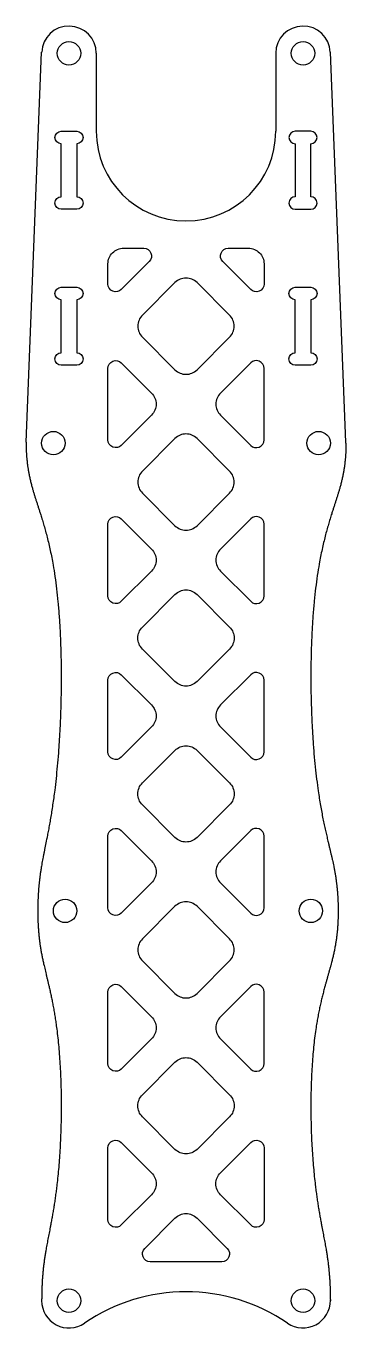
# Model space of a CAD drawing. Header units: millimetres. Extents: x -20 to 21, y -84 to 83.
import ezdxf

# ---------------------------------------------------------------- set-up
doc = ezdxf.new("R2010")
doc.units = ezdxf.units.MM
doc.layers.get('0').update_dxf_attribs({"linetype": 'CONTINUOUS'})

msp = doc.modelspace()

# ---------------------------------------------------------------- linework, layer by layer
for p, q in [((-20.5, 30.14), (-18.5, 80.14)), ((-11.5, 80), (-11.5, 70)), ((11.5, 80), (11.5, 70)), ((20.5, 30.14), (18.5, 80.14))]:
    msp.add_line(p, q)
for points in [[(-14, 68.4), (-14, 61.6, -1), (-14, 60), (-16, 60, -1), (-16, 61.6), (-16, 68.4, -1), (-16, 70), (-15, 70), (-14, 70, -1)], [(16, 70), (15, 70), (14, 70, 1), (14, 68.4), (14, 61.6, 1), (14, 60), (16, 60, 1), (16, 61.6), (16, 68.4, 1)], [(-4.71, 53.29), (-8.29, 49.71, -0.668179), (-10, 50.41), (-10, 53, -0.414214), (-8, 55), (-5.41, 55, -0.668179)], [(8.29, 49.71), (4.71, 53.29, -0.668179), (5.41, 55), (8, 55, -0.414214), (10, 53), (10, 50.41, -0.668179)], [(-1.41, 50.59), (-5.59, 46.41, 0.414214), (-5.59, 43.59), (-1.41, 39.41, 0.414214), (1.41, 39.41), (5.59, 43.59, 0.414214), (5.59, 46.41), (1.41, 50.59, 0.414214)], [(-16, 50), (-15, 50), (-14, 50, -1), (-14, 48.4), (-14, 41.6, -1), (-14, 40), (-16, 40, -1), (-16, 41.6), (-16, 48.4, -1)], [(16, 41.6, -1), (16, 40), (14, 40, -1), (14, 41.6), (14, 48.4, -1), (14, 50), (15, 50), (16, 50, -1), (16, 48.4)], [(-4.41, 33.59), (-8.29, 29.71, -0.668179), (-10, 30.41), (-10, 39.59, -0.668179), (-8.29, 40.29), (-4.41, 36.41, -0.414214)], [(4.41, 33.59), (8.29, 29.71, 0.668179), (10, 30.41), (10, 39.59, 0.668179), (8.29, 40.29), (4.41, 36.41, 0.414214)], [(-1.41, 30.59), (-5.59, 26.41, 0.414214), (-5.59, 23.59), (-1.41, 19.41, 0.414214), (1.41, 19.41), (5.59, 23.59, 0.414214), (5.59, 26.41), (1.41, 30.59, 0.414214)], [(-4.41, 13.59), (-8.29, 9.71, -0.668179), (-10, 10.41), (-10, 19.59, -0.668179), (-8.29, 20.29), (-4.41, 16.41, -0.414214)], [(4.41, 13.59), (8.29, 9.71, 0.668179), (10, 10.41), (10, 19.59, 0.668179), (8.29, 20.29), (4.41, 16.41, 0.414214)], [(1.41, 10.59), (5.59, 6.41, -0.414214), (5.59, 3.59), (1.41, -0.59, -0.414214), (-1.41, -0.59), (-5.59, 3.59, -0.414214), (-5.59, 6.41), (-1.41, 10.59, -0.414214)], [(-8.29, 0.29), (-4.41, -3.59, -0.414214), (-4.41, -6.41), (-8.29, -10.29, -0.668179), (-10, -9.59), (-10, -0.41, -0.668179)], [(4.41, -6.41), (8.29, -10.29, 0.668179), (10, -9.59), (10, -0.41, 0.668179), (8.29, 0.29), (4.41, -3.59, 0.414214)], [(1.41, -9.41), (5.59, -13.59, -0.414214), (5.59, -16.41), (1.41, -20.59, -0.414214), (-1.41, -20.59), (-5.59, -16.41, -0.414214), (-5.59, -13.59), (-1.41, -9.41, -0.414214)], [(-4.41, -26.41), (-8.29, -30.29, -0.668179), (-10, -29.59), (-10, -20.41, -0.668179), (-8.29, -19.71), (-4.41, -23.59, -0.414214)], [(8.29, -19.71), (4.41, -23.59, 0.414214), (4.41, -26.41), (8.29, -30.29, 0.668179), (10, -29.59), (10, -20.41, 0.668179)], [(-1.41, -29.41), (-5.59, -33.59, 0.414214), (-5.59, -36.41), (-1.41, -40.59, 0.414214), (1.41, -40.59), (5.59, -36.41, 0.414214), (5.59, -33.59), (1.41, -29.41, 0.414214)], [(-8.29, -39.71), (-4.41, -43.59, -0.414214), (-4.41, -46.41), (-8.29, -50.29, -0.668179), (-10, -49.59), (-10, -40.41, -0.668179)], [(4.41, -46.41), (8.29, -50.29, 0.668179), (10, -49.59), (10, -40.41, 0.668179), (8.29, -39.71), (4.41, -43.59, 0.414214)], [(1.41, -49.41), (5.59, -53.59, -0.414214), (5.59, -56.41), (1.41, -60.59, -0.414214), (-1.41, -60.59), (-5.59, -56.41, -0.414214), (-5.59, -53.59), (-1.41, -49.41, -0.414214)], [(-10, -69.59), (-10, -60.41, -0.668179), (-8.29, -59.71), (-4.41, -63.59, -0.414214), (-4.41, -66.41), (-8.29, -70.29, -0.668179)], [(10, -60.41), (10, -69.59, -0.668179), (8.29, -70.29), (4.41, -66.41, -0.414214), (4.41, -63.59), (8.29, -59.71, -0.668179)], [(4.59, -75), (-4.59, -75, -0.668179), (-5.29, -73.29), (-1.41, -69.41, -0.414214), (1.41, -69.41), (5.29, -73.29, -0.668179)]]:
    msp.add_lwpolyline(points, format="xyb", close=True)
for centre in [(-15, 80), (15, 80), (-17, 30), (17, 30), (-15.5, -30), (16, -30), (-15, -80), (15, -80)]:
    msp.add_circle(centre, 1.5)
for centre, radius, start, end in [((-15, 80), 3.5, 0, 177.7094), ((15, 80), 3.5, 2.2906, 180), ((0, 70), 11.5, 180, 360), ((-17, 30), 3.5, 177.7093, 182.9056), ((17, 30), 3.5, 0, 2.2906), ((-15.5, -30), 3.5, 180, 180), ((16, -30), 3.5, 360, 360), ((-15, -80), 3.5, 179.9642, 304.4744), ((0, -101.85), 23, 55.5256, 124.4744), ((15, -80), 3.5, -124.4744, 0.8032)]:
    msp.add_arc(centre, radius, start, end)
for points in [[(-20.5, 30.14), (-20.5, 29.12), (-20.4, 27.22), (-19.98, 24.75), (-18.94, 21.89), (-17.41, 17.25), (-16.2, 10.2), (-15.8, 0.15), (-16.21, -9.99), (-17.08, -17.16), (-18.08, -21.89), (-18.69, -24.76), (-18.94, -27.17), (-19, -29.02), (-19, -30)], [(20.5, 30), (20.5, 29.01), (20.41, 27.15), (19.99, 24.74), (18.96, 21.92), (17.43, 17.28), (16.21, 10.19), (15.79, 0.06), (16.23, -10.1), (17.22, -17.24), (18.39, -21.92), (19.13, -24.75), (19.43, -27.16), (19.5, -29.01), (19.5, -30)], [(-19, -30), (-19, -30.99), (-18.94, -32.84), (-18.66, -35.24), (-17.98, -37.98), (-16.96, -41.93), (-16.15, -47.42), (-15.85, -54.98), (-16.15, -62.54), (-16.86, -68.06), (-17.7, -72.02), (-18.23, -74.76), (-18.45, -77.17), (-18.5, -79.01), (-18.5, -80)], [(19.5, -30), (19.5, -30.99), (19.43, -32.84), (19.1, -35.25), (18.29, -37.97), (17.1, -41.91), (16.16, -47.4), (15.84, -54.97), (16.17, -62.55), (16.89, -68.07), (17.72, -72.02), (18.24, -74.77), (18.45, -77.19), (18.5, -79.05), (18.5, -80.04)]]:
    msp.add_open_spline(points, degree=5)

doc.saveas('drawing.dxf')
